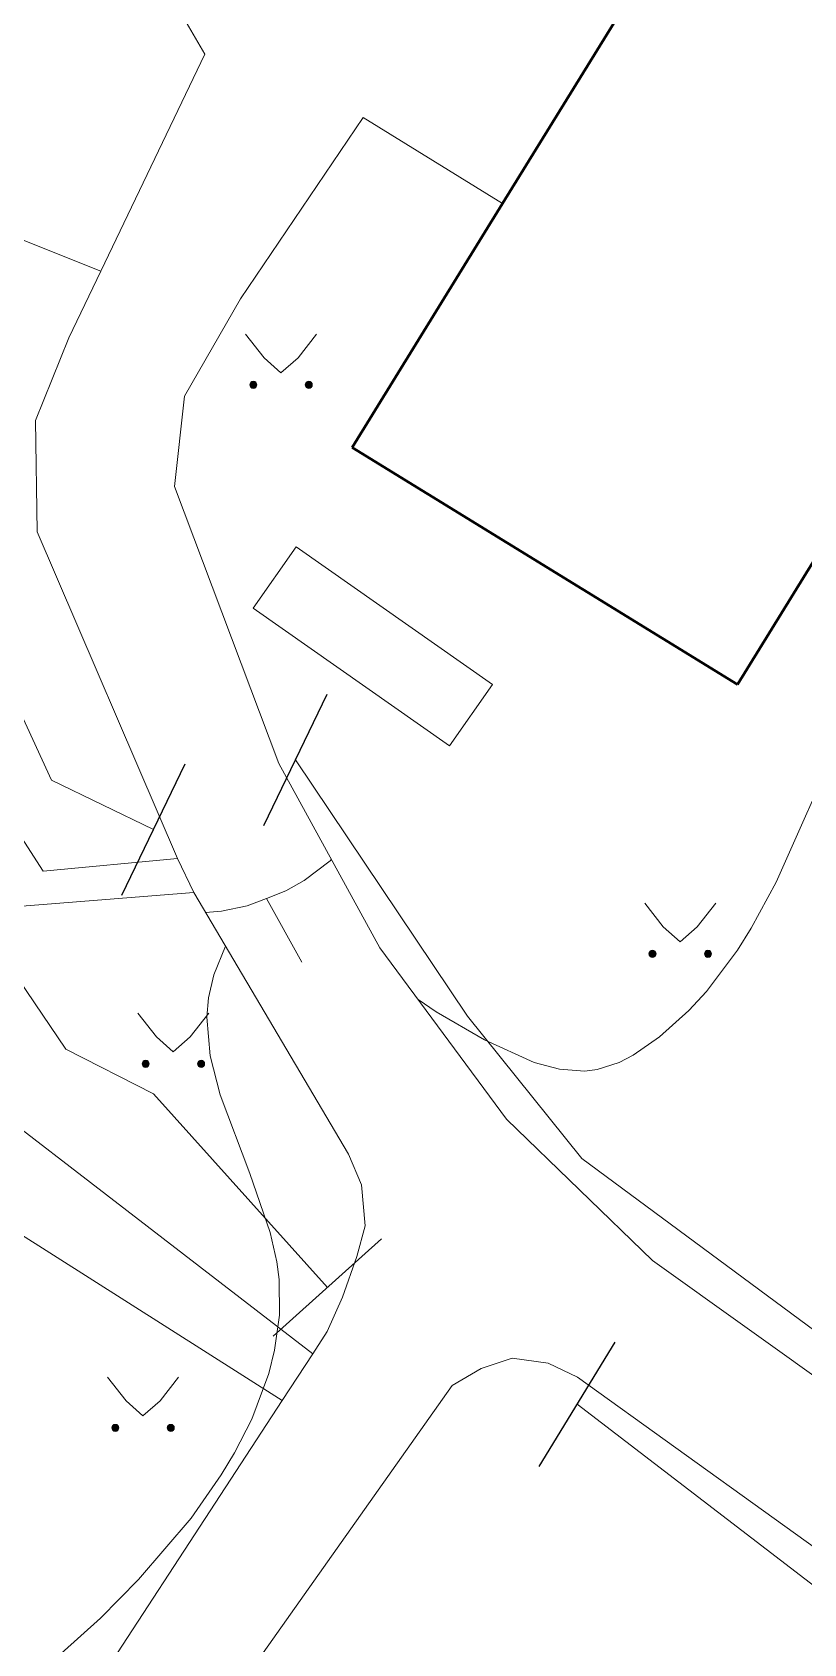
# Model space of a CAD drawing. Extents: x 1000 to 4000, y -5000 to -1000.
# Drawn here: x 1572.82 to 1594, y -4550.85 to -4506.58 of the extents above; entities that cross this region are included whole.
import ezdxf

# ---------------------------------------------------------------- set-up
doc = ezdxf.new("R2010")
doc.units = 0
doc.header["$MEASUREMENT"] = 0
for name, color, linetype in [('11', 7, 'CONTINUOUS'), ('СЛОЙ_11', 7, 'CONTINUOUS'), ('СЛОЙ_24', 7, 'CONTINUOUS'), ('СЛОЙ_41', 7, 'CONTINUOUS'), ('СЛОЙ_50', 7, 'CONTINUOUS'), ('СЛОЙ_6', 7, 'CONTINUOUS')]:
    doc.layers.add(name, color=color, linetype=linetype)

# ---------------------------------------------------------------- blocks, each defined once
blk = doc.blocks.new('VOROTA')
at = {"layer": '11', "color": 3, "linetype": 'Continuous'}
blk.add_line((0, -2.001), (0, 2), dxfattribs=at)

msp = doc.modelspace()

# ---------------------------------------------------------------- linework, layer by layer
at = {"layer": 'СЛОЙ_11', "color": 253, "linetype": 'Continuous', "lineweight": 0}
for points in [[(1576.149, -4528.484), (1573.351, -4527.132), (1569.293, -4518.297), (1568.291, -4510.58)], [(1584.765, -4533.609), (1580.049, -4526.57)], [(1571.156, -4530.7), (1573.748, -4534.517), (1576.147, -4535.75), (1580.926, -4541.068)], [(1600.733, -4547.021), (1587.908, -4537.519), (1584.765, -4533.609)], [(1609.258, -4562.168), (1608.531, -4560.204), (1587.778, -4544.274)]]:
    msp.add_lwpolyline(points, dxfattribs=at)
at = {"layer": 'СЛОЙ_24', "color": 253, "linetype": 'Continuous', "lineweight": 0}
for p, q in [((1575.948, -4504.4), (1577.558, -4507.182)), ((1568.291, -4510.58), (1574.704, -4513.144))]:
    msp.add_line(p, q, dxfattribs=at)
for points in [[(1532.778, -4490.548), (1554.78, -4503.781), (1565.059, -4517.099), (1573.124, -4529.631), (1576.808, -4529.28)], [(1574.704, -4513.144), (1577.558, -4507.182)], [(1585.843, -4536.44), (1582.366, -4531.734), (1579.595, -4526.669), (1576.726, -4519.062), (1577.004, -4516.582), (1578.541, -4513.909), (1581.905, -4508.929)], [(1581.905, -4508.929), (1585.734, -4511.289)], [(1576.808, -4529.28), (1572.956, -4520.307), (1572.91, -4517.251), (1573.825, -4514.981), (1574.704, -4513.144)], [(1577.259, -4530.217), (1576.808, -4529.28)], [(1577.259, -4530.217), (1571.156, -4530.7)], [(1581.508, -4537.404), (1577.259, -4530.217)], [(1580.52, -4542.884), (1566.195, -4531.848)], [(1600.242, -4547.759), (1589.845, -4540.328), (1585.843, -4536.44)], [(1581.863, -4538.242), (1581.508, -4537.404)], [(1581.962, -4539.373), (1581.863, -4538.242)], [(1572.329, -4539.491), (1579.681, -4544.172)], [(1581.338, -4541.333), (1581.735, -4540.211), (1581.962, -4539.373)], [(1581.338, -4541.333), (1580.918, -4542.273)], [(1580.918, -4542.273), (1580.52, -4542.884)], [(1587.786, -4543.53), (1586.988, -4543.148), (1585.995, -4543.006), (1585.143, -4543.29), (1584.352, -4543.761), (1577.771, -4553.075)], [(1580.52, -4542.884), (1579.681, -4544.172)], [(1592.577, -4605.437), (1588.195, -4602.755), (1601.14, -4581.975), (1612.348, -4563.002), (1612.481, -4561.937), (1612.082, -4560.998), (1587.786, -4543.53)], [(1579.681, -4544.172), (1573.035, -4554.375)]]:
    msp.add_lwpolyline(points, dxfattribs=at)
msp.add_lwpolyline([(1584.279, -4526.183), (1578.884, -4522.405), (1580.064, -4520.72), (1585.459, -4524.498)], close=True, dxfattribs=at)
at = {"layer": 'СЛОЙ_41', "color": 253, "linetype": 'Continuous', "lineweight": 0}
for p, q in [((1578.678, -4514.881), (1579.188, -4515.531)), ((1580.628, -4514.881), (1580.118, -4515.531)), ((1579.188, -4515.531), (1579.648, -4515.941)), ((1580.118, -4515.531), (1579.648, -4515.941)), ((1589.634, -4530.512), (1590.144, -4531.162)), ((1591.584, -4530.512), (1591.074, -4531.162)), ((1590.144, -4531.162), (1590.604, -4531.572)), ((1591.074, -4531.162), (1590.604, -4531.572)), ((1575.722, -4533.534), (1576.232, -4534.184)), ((1577.672, -4533.534), (1577.162, -4534.184)), ((1576.232, -4534.184), (1576.692, -4534.594)), ((1577.162, -4534.184), (1576.692, -4534.594)), ((1574.89, -4543.533), (1575.4, -4544.183)), ((1576.84, -4543.533), (1576.33, -4544.183)), ((1575.4, -4544.183), (1575.86, -4544.593)), ((1576.33, -4544.183), (1575.86, -4544.593))]:
    msp.add_line(p, q, dxfattribs=at)
for centre in [(1578.892, -4516.269), (1580.413, -4516.269), (1589.848, -4531.9), (1591.369, -4531.9), (1575.936, -4534.922), (1577.457, -4534.922), (1575.104, -4544.923), (1576.625, -4544.923)]:
    msp.add_circle(centre, 0.0976, dxfattribs=at)
for points in [[(1578.796, -4516.288), (1578.794, -4516.269), (1578.796, -4516.25)], [(1578.801, -4516.306), (1578.796, -4516.25), (1578.801, -4516.232)], [(1578.796, -4516.288), (1578.796, -4516.25), (1578.801, -4516.306)], [(1578.81, -4516.323), (1578.801, -4516.232), (1578.81, -4516.215)], [(1578.801, -4516.306), (1578.801, -4516.232), (1578.81, -4516.323)], [(1578.823, -4516.338), (1578.81, -4516.215), (1578.823, -4516.2)], [(1578.81, -4516.323), (1578.81, -4516.215), (1578.823, -4516.338)], [(1578.837, -4516.35), (1578.823, -4516.2), (1578.837, -4516.188)], [(1578.823, -4516.338), (1578.823, -4516.2), (1578.837, -4516.35)], [(1578.854, -4516.359), (1578.837, -4516.188), (1578.854, -4516.179)], [(1578.837, -4516.35), (1578.837, -4516.188), (1578.854, -4516.359)], [(1578.873, -4516.365), (1578.854, -4516.179), (1578.873, -4516.173)], [(1578.854, -4516.359), (1578.854, -4516.179), (1578.873, -4516.365)], [(1578.892, -4516.367), (1578.873, -4516.173), (1578.892, -4516.171)], [(1578.873, -4516.365), (1578.873, -4516.173), (1578.892, -4516.367)], [(1580.317, -4516.288), (1580.315, -4516.269), (1580.317, -4516.25)], [(1580.322, -4516.306), (1580.317, -4516.25), (1580.322, -4516.232)], [(1580.317, -4516.288), (1580.317, -4516.25), (1580.322, -4516.306)], [(1580.331, -4516.323), (1580.322, -4516.232), (1580.331, -4516.215)], [(1580.322, -4516.306), (1580.322, -4516.232), (1580.331, -4516.323)], [(1580.344, -4516.338), (1580.331, -4516.215), (1580.344, -4516.2)], [(1580.331, -4516.323), (1580.331, -4516.215), (1580.344, -4516.338)], [(1580.358, -4516.35), (1580.344, -4516.2), (1580.358, -4516.188)], [(1580.344, -4516.338), (1580.344, -4516.2), (1580.358, -4516.35)], [(1580.375, -4516.359), (1580.358, -4516.188), (1580.375, -4516.179)], [(1580.358, -4516.35), (1580.358, -4516.188), (1580.375, -4516.359)], [(1580.394, -4516.365), (1580.375, -4516.179), (1580.394, -4516.173)], [(1580.375, -4516.359), (1580.375, -4516.179), (1580.394, -4516.365)], [(1580.413, -4516.367), (1580.394, -4516.173), (1580.413, -4516.171)], [(1580.394, -4516.365), (1580.394, -4516.173), (1580.413, -4516.367)], [(1589.752, -4531.919), (1589.75, -4531.9), (1589.752, -4531.881)], [(1589.757, -4531.937), (1589.752, -4531.881), (1589.757, -4531.863)], [(1589.752, -4531.919), (1589.752, -4531.881), (1589.757, -4531.937)], [(1589.766, -4531.954), (1589.757, -4531.863), (1589.766, -4531.846)], [(1589.757, -4531.937), (1589.757, -4531.863), (1589.766, -4531.954)], [(1589.779, -4531.969), (1589.766, -4531.846), (1589.779, -4531.831)], [(1589.766, -4531.954), (1589.766, -4531.846), (1589.779, -4531.969)], [(1589.793, -4531.981), (1589.779, -4531.831), (1589.793, -4531.819)], [(1589.779, -4531.969), (1589.779, -4531.831), (1589.793, -4531.981)], [(1589.81, -4531.99), (1589.793, -4531.819), (1589.81, -4531.81)], [(1589.793, -4531.981), (1589.793, -4531.819), (1589.81, -4531.99)], [(1589.829, -4531.996), (1589.81, -4531.81), (1589.829, -4531.804)], [(1589.81, -4531.99), (1589.81, -4531.81), (1589.829, -4531.996)], [(1589.848, -4531.998), (1589.829, -4531.804), (1589.848, -4531.802)], [(1589.829, -4531.996), (1589.829, -4531.804), (1589.848, -4531.998)], [(1591.273, -4531.919), (1591.271, -4531.9), (1591.273, -4531.881)], [(1591.278, -4531.937), (1591.273, -4531.881), (1591.278, -4531.863)], [(1591.273, -4531.919), (1591.273, -4531.881), (1591.278, -4531.937)], [(1591.287, -4531.954), (1591.278, -4531.863), (1591.287, -4531.846)], [(1591.278, -4531.937), (1591.278, -4531.863), (1591.287, -4531.954)], [(1591.3, -4531.969), (1591.287, -4531.846), (1591.3, -4531.831)], [(1591.287, -4531.954), (1591.287, -4531.846), (1591.3, -4531.969)], [(1591.314, -4531.981), (1591.3, -4531.831), (1591.314, -4531.819)], [(1591.3, -4531.969), (1591.3, -4531.831), (1591.314, -4531.981)], [(1591.331, -4531.99), (1591.314, -4531.819), (1591.331, -4531.81)], [(1591.314, -4531.981), (1591.314, -4531.819), (1591.331, -4531.99)], [(1591.35, -4531.996), (1591.331, -4531.81), (1591.35, -4531.804)], [(1591.331, -4531.99), (1591.331, -4531.81), (1591.35, -4531.996)], [(1591.369, -4531.998), (1591.35, -4531.804), (1591.369, -4531.802)], [(1591.35, -4531.996), (1591.35, -4531.804), (1591.369, -4531.998)], [(1575.84, -4534.941), (1575.838, -4534.922), (1575.84, -4534.903)], [(1575.845, -4534.959), (1575.84, -4534.903), (1575.845, -4534.885)], [(1575.84, -4534.941), (1575.84, -4534.903), (1575.845, -4534.959)], [(1575.854, -4534.976), (1575.845, -4534.885), (1575.854, -4534.868)], [(1575.845, -4534.959), (1575.845, -4534.885), (1575.854, -4534.976)], [(1575.867, -4534.991), (1575.854, -4534.868), (1575.867, -4534.853)], [(1575.854, -4534.976), (1575.854, -4534.868), (1575.867, -4534.991)], [(1575.881, -4535.003), (1575.867, -4534.853), (1575.881, -4534.841)], [(1575.867, -4534.991), (1575.867, -4534.853), (1575.881, -4535.003)], [(1575.898, -4535.012), (1575.881, -4534.841), (1575.898, -4534.832)], [(1575.881, -4535.003), (1575.881, -4534.841), (1575.898, -4535.012)], [(1575.917, -4535.018), (1575.898, -4534.832), (1575.917, -4534.826)], [(1575.898, -4535.012), (1575.898, -4534.832), (1575.917, -4535.018)], [(1575.936, -4535.02), (1575.917, -4534.826), (1575.936, -4534.824)], [(1575.917, -4535.018), (1575.917, -4534.826), (1575.936, -4535.02)], [(1577.361, -4534.941), (1577.359, -4534.922), (1577.361, -4534.903)], [(1577.366, -4534.959), (1577.361, -4534.903), (1577.366, -4534.885)], [(1577.361, -4534.941), (1577.361, -4534.903), (1577.366, -4534.959)], [(1577.375, -4534.976), (1577.366, -4534.885), (1577.375, -4534.868)], [(1577.366, -4534.959), (1577.366, -4534.885), (1577.375, -4534.976)], [(1577.388, -4534.991), (1577.375, -4534.868), (1577.388, -4534.853)], [(1577.375, -4534.976), (1577.375, -4534.868), (1577.388, -4534.991)], [(1577.402, -4535.003), (1577.388, -4534.853), (1577.402, -4534.841)], [(1577.388, -4534.991), (1577.388, -4534.853), (1577.402, -4535.003)], [(1577.419, -4535.012), (1577.402, -4534.841), (1577.419, -4534.832)], [(1577.402, -4535.003), (1577.402, -4534.841), (1577.419, -4535.012)], [(1577.438, -4535.018), (1577.419, -4534.832), (1577.438, -4534.826)], [(1577.419, -4535.012), (1577.419, -4534.832), (1577.438, -4535.018)], [(1577.457, -4535.02), (1577.438, -4534.826), (1577.457, -4534.824)], [(1577.438, -4535.018), (1577.438, -4534.826), (1577.457, -4535.02)], [(1575.05, -4545.004), (1575.035, -4544.854), (1575.05, -4544.841)], [(1575.067, -4545.013), (1575.05, -4544.841), (1575.067, -4544.832)], [(1575.05, -4545.004), (1575.05, -4544.841), (1575.067, -4545.013)], [(1575.085, -4545.018), (1575.067, -4544.832), (1575.085, -4544.827)], [(1575.067, -4545.013), (1575.067, -4544.832), (1575.085, -4545.018)], [(1575.104, -4545.02), (1575.085, -4544.827), (1575.104, -4544.825)], [(1575.085, -4545.018), (1575.085, -4544.827), (1575.104, -4545.02)], [(1576.571, -4545.004), (1576.556, -4544.854), (1576.571, -4544.841)], [(1576.588, -4545.013), (1576.571, -4544.841), (1576.588, -4544.832)], [(1576.571, -4545.004), (1576.571, -4544.841), (1576.588, -4545.013)], [(1576.606, -4545.018), (1576.588, -4544.832), (1576.606, -4544.827)], [(1576.588, -4545.013), (1576.588, -4544.832), (1576.606, -4545.018)], [(1576.625, -4545.02), (1576.606, -4544.827), (1576.625, -4544.825)], [(1576.606, -4545.018), (1576.606, -4544.827), (1576.625, -4545.02)], [(1575.008, -4544.942), (1575.006, -4544.923), (1575.008, -4544.903)], [(1575.014, -4544.96), (1575.008, -4544.903), (1575.014, -4544.885)], [(1575.008, -4544.942), (1575.008, -4544.903), (1575.014, -4544.96)], [(1575.023, -4544.977), (1575.014, -4544.885), (1575.023, -4544.868)], [(1575.014, -4544.96), (1575.014, -4544.885), (1575.023, -4544.977)], [(1575.035, -4544.992), (1575.023, -4544.868), (1575.035, -4544.854)], [(1575.023, -4544.977), (1575.023, -4544.868), (1575.035, -4544.992)], [(1575.035, -4544.992), (1575.035, -4544.854), (1575.05, -4545.004)], [(1576.529, -4544.942), (1576.527, -4544.923), (1576.529, -4544.903)], [(1576.535, -4544.96), (1576.529, -4544.903), (1576.535, -4544.885)], [(1576.529, -4544.942), (1576.529, -4544.903), (1576.535, -4544.96)], [(1576.544, -4544.977), (1576.535, -4544.885), (1576.544, -4544.868)], [(1576.535, -4544.96), (1576.535, -4544.885), (1576.544, -4544.977)], [(1576.556, -4544.992), (1576.544, -4544.868), (1576.556, -4544.854)], [(1576.544, -4544.977), (1576.544, -4544.868), (1576.556, -4544.992)], [(1576.556, -4544.992), (1576.556, -4544.854), (1576.571, -4545.004)]]:
    msp.add_solid(points, dxfattribs=at)
at = {"layer": 'СЛОЙ_41', "color": 253, "linetype": 'Continuous', "lineweight": 0, "extrusion": (0, 0, -1)}
for points in [[(-1578.892, -4516.367), (-1578.892, -4516.171), (-1578.911, -4516.365)], [(-1578.911, -4516.365), (-1578.892, -4516.171), (-1578.911, -4516.173)], [(-1578.911, -4516.365), (-1578.911, -4516.173), (-1578.929, -4516.359)], [(-1578.929, -4516.359), (-1578.911, -4516.173), (-1578.929, -4516.179)], [(-1578.929, -4516.359), (-1578.929, -4516.179), (-1578.946, -4516.35)], [(-1578.946, -4516.35), (-1578.929, -4516.179), (-1578.946, -4516.188)], [(-1578.946, -4516.35), (-1578.946, -4516.188), (-1578.961, -4516.338)], [(-1578.961, -4516.338), (-1578.946, -4516.188), (-1578.961, -4516.2)], [(-1578.961, -4516.338), (-1578.961, -4516.2), (-1578.973, -4516.323)], [(-1578.973, -4516.323), (-1578.961, -4516.2), (-1578.973, -4516.215)], [(-1578.973, -4516.323), (-1578.973, -4516.215), (-1578.982, -4516.306)], [(-1578.982, -4516.306), (-1578.973, -4516.215), (-1578.982, -4516.232)], [(-1578.982, -4516.306), (-1578.982, -4516.232), (-1578.987, -4516.288)], [(-1578.987, -4516.288), (-1578.982, -4516.232), (-1578.987, -4516.25)], [(-1578.987, -4516.288), (-1578.987, -4516.25), (-1578.989, -4516.269)], [(-1580.413, -4516.367), (-1580.413, -4516.171), (-1580.432, -4516.365)], [(-1580.432, -4516.365), (-1580.413, -4516.171), (-1580.432, -4516.173)], [(-1580.432, -4516.365), (-1580.432, -4516.173), (-1580.45, -4516.359)], [(-1580.45, -4516.359), (-1580.432, -4516.173), (-1580.45, -4516.179)], [(-1580.45, -4516.359), (-1580.45, -4516.179), (-1580.467, -4516.35)], [(-1580.467, -4516.35), (-1580.45, -4516.179), (-1580.467, -4516.188)], [(-1580.467, -4516.35), (-1580.467, -4516.188), (-1580.482, -4516.338)], [(-1580.482, -4516.338), (-1580.467, -4516.188), (-1580.482, -4516.2)], [(-1580.482, -4516.338), (-1580.482, -4516.2), (-1580.494, -4516.323)], [(-1580.494, -4516.323), (-1580.482, -4516.2), (-1580.494, -4516.215)], [(-1580.494, -4516.323), (-1580.494, -4516.215), (-1580.503, -4516.306)], [(-1580.503, -4516.306), (-1580.494, -4516.215), (-1580.503, -4516.232)], [(-1580.503, -4516.306), (-1580.503, -4516.232), (-1580.508, -4516.288)], [(-1580.508, -4516.288), (-1580.503, -4516.232), (-1580.508, -4516.25)], [(-1580.508, -4516.288), (-1580.508, -4516.25), (-1580.51, -4516.269)], [(-1589.848, -4531.998), (-1589.848, -4531.802), (-1589.867, -4531.996)], [(-1589.867, -4531.996), (-1589.848, -4531.802), (-1589.867, -4531.804)], [(-1589.867, -4531.996), (-1589.867, -4531.804), (-1589.885, -4531.99)], [(-1589.885, -4531.99), (-1589.867, -4531.804), (-1589.885, -4531.81)], [(-1589.885, -4531.99), (-1589.885, -4531.81), (-1589.902, -4531.981)], [(-1589.902, -4531.981), (-1589.885, -4531.81), (-1589.902, -4531.819)], [(-1589.902, -4531.981), (-1589.902, -4531.819), (-1589.917, -4531.969)], [(-1589.917, -4531.969), (-1589.902, -4531.819), (-1589.917, -4531.831)], [(-1589.917, -4531.969), (-1589.917, -4531.831), (-1589.929, -4531.954)], [(-1589.929, -4531.954), (-1589.917, -4531.831), (-1589.929, -4531.846)], [(-1589.929, -4531.954), (-1589.929, -4531.846), (-1589.938, -4531.937)], [(-1589.938, -4531.937), (-1589.929, -4531.846), (-1589.938, -4531.863)], [(-1589.938, -4531.937), (-1589.938, -4531.863), (-1589.943, -4531.919)], [(-1589.943, -4531.919), (-1589.938, -4531.863), (-1589.943, -4531.881)], [(-1589.943, -4531.919), (-1589.943, -4531.881), (-1589.945, -4531.9)], [(-1591.369, -4531.998), (-1591.369, -4531.802), (-1591.388, -4531.996)], [(-1591.388, -4531.996), (-1591.369, -4531.802), (-1591.388, -4531.804)], [(-1591.388, -4531.996), (-1591.388, -4531.804), (-1591.406, -4531.99)], [(-1591.406, -4531.99), (-1591.388, -4531.804), (-1591.406, -4531.81)], [(-1591.406, -4531.99), (-1591.406, -4531.81), (-1591.423, -4531.981)], [(-1591.423, -4531.981), (-1591.406, -4531.81), (-1591.423, -4531.819)], [(-1591.423, -4531.981), (-1591.423, -4531.819), (-1591.438, -4531.969)], [(-1591.438, -4531.969), (-1591.423, -4531.819), (-1591.438, -4531.831)], [(-1591.438, -4531.969), (-1591.438, -4531.831), (-1591.45, -4531.954)], [(-1591.45, -4531.954), (-1591.438, -4531.831), (-1591.45, -4531.846)], [(-1591.45, -4531.954), (-1591.45, -4531.846), (-1591.459, -4531.937)], [(-1591.459, -4531.937), (-1591.45, -4531.846), (-1591.459, -4531.863)], [(-1591.459, -4531.937), (-1591.459, -4531.863), (-1591.464, -4531.919)], [(-1591.464, -4531.919), (-1591.459, -4531.863), (-1591.464, -4531.881)], [(-1591.464, -4531.919), (-1591.464, -4531.881), (-1591.466, -4531.9)], [(-1575.936, -4535.02), (-1575.936, -4534.824), (-1575.955, -4535.018)], [(-1575.955, -4535.018), (-1575.936, -4534.824), (-1575.955, -4534.826)], [(-1575.955, -4535.018), (-1575.955, -4534.826), (-1575.973, -4535.012)], [(-1575.973, -4535.012), (-1575.955, -4534.826), (-1575.973, -4534.832)], [(-1575.973, -4535.012), (-1575.973, -4534.832), (-1575.99, -4535.003)], [(-1575.99, -4535.003), (-1575.973, -4534.832), (-1575.99, -4534.841)], [(-1575.99, -4535.003), (-1575.99, -4534.841), (-1576.005, -4534.991)], [(-1576.005, -4534.991), (-1575.99, -4534.841), (-1576.005, -4534.853)], [(-1576.005, -4534.991), (-1576.005, -4534.853), (-1576.017, -4534.976)], [(-1576.017, -4534.976), (-1576.005, -4534.853), (-1576.017, -4534.868)], [(-1576.017, -4534.976), (-1576.017, -4534.868), (-1576.026, -4534.959)], [(-1576.026, -4534.959), (-1576.017, -4534.868), (-1576.026, -4534.885)], [(-1576.026, -4534.959), (-1576.026, -4534.885), (-1576.031, -4534.941)], [(-1576.031, -4534.941), (-1576.026, -4534.885), (-1576.031, -4534.903)], [(-1576.031, -4534.941), (-1576.031, -4534.903), (-1576.033, -4534.922)], [(-1577.457, -4535.02), (-1577.457, -4534.824), (-1577.476, -4535.018)], [(-1577.476, -4535.018), (-1577.457, -4534.824), (-1577.476, -4534.826)], [(-1577.476, -4535.018), (-1577.476, -4534.826), (-1577.494, -4535.012)], [(-1577.494, -4535.012), (-1577.476, -4534.826), (-1577.494, -4534.832)], [(-1577.494, -4535.012), (-1577.494, -4534.832), (-1577.511, -4535.003)], [(-1577.511, -4535.003), (-1577.494, -4534.832), (-1577.511, -4534.841)], [(-1577.511, -4535.003), (-1577.511, -4534.841), (-1577.526, -4534.991)], [(-1577.526, -4534.991), (-1577.511, -4534.841), (-1577.526, -4534.853)], [(-1577.526, -4534.991), (-1577.526, -4534.853), (-1577.538, -4534.976)], [(-1577.538, -4534.976), (-1577.526, -4534.853), (-1577.538, -4534.868)], [(-1577.538, -4534.976), (-1577.538, -4534.868), (-1577.547, -4534.959)], [(-1577.547, -4534.959), (-1577.538, -4534.868), (-1577.547, -4534.885)], [(-1577.547, -4534.959), (-1577.547, -4534.885), (-1577.552, -4534.941)], [(-1577.552, -4534.941), (-1577.547, -4534.885), (-1577.552, -4534.903)], [(-1577.552, -4534.941), (-1577.552, -4534.903), (-1577.554, -4534.922)], [(-1575.104, -4545.02), (-1575.104, -4544.825), (-1575.123, -4545.018)], [(-1575.123, -4545.018), (-1575.104, -4544.825), (-1575.123, -4544.827)], [(-1575.123, -4545.018), (-1575.123, -4544.827), (-1575.141, -4545.013)], [(-1575.141, -4545.013), (-1575.123, -4544.827), (-1575.141, -4544.832)], [(-1575.141, -4545.013), (-1575.141, -4544.832), (-1575.158, -4545.004)], [(-1575.158, -4545.004), (-1575.141, -4544.832), (-1575.158, -4544.841)], [(-1575.158, -4545.004), (-1575.158, -4544.841), (-1575.173, -4544.992)], [(-1575.173, -4544.992), (-1575.158, -4544.841), (-1575.173, -4544.854)], [(-1576.625, -4545.02), (-1576.625, -4544.825), (-1576.644, -4545.018)], [(-1576.644, -4545.018), (-1576.625, -4544.825), (-1576.644, -4544.827)], [(-1576.644, -4545.018), (-1576.644, -4544.827), (-1576.662, -4545.013)], [(-1576.662, -4545.013), (-1576.644, -4544.827), (-1576.662, -4544.832)], [(-1576.662, -4545.013), (-1576.662, -4544.832), (-1576.679, -4545.004)], [(-1576.679, -4545.004), (-1576.662, -4544.832), (-1576.679, -4544.841)], [(-1576.679, -4545.004), (-1576.679, -4544.841), (-1576.694, -4544.992)], [(-1576.694, -4544.992), (-1576.679, -4544.841), (-1576.694, -4544.854)], [(-1575.173, -4544.992), (-1575.173, -4544.854), (-1575.185, -4544.977)], [(-1575.185, -4544.977), (-1575.173, -4544.854), (-1575.185, -4544.868)], [(-1575.185, -4544.977), (-1575.185, -4544.868), (-1575.194, -4544.96)], [(-1575.194, -4544.96), (-1575.185, -4544.868), (-1575.194, -4544.885)], [(-1575.194, -4544.96), (-1575.194, -4544.885), (-1575.2, -4544.942)], [(-1575.2, -4544.942), (-1575.194, -4544.885), (-1575.2, -4544.903)], [(-1575.2, -4544.942), (-1575.2, -4544.903), (-1575.202, -4544.923)], [(-1576.694, -4544.992), (-1576.694, -4544.854), (-1576.706, -4544.977)], [(-1576.706, -4544.977), (-1576.694, -4544.854), (-1576.706, -4544.868)], [(-1576.706, -4544.977), (-1576.706, -4544.868), (-1576.715, -4544.96)], [(-1576.715, -4544.96), (-1576.706, -4544.868), (-1576.715, -4544.885)], [(-1576.715, -4544.96), (-1576.715, -4544.885), (-1576.721, -4544.942)], [(-1576.721, -4544.942), (-1576.715, -4544.885), (-1576.721, -4544.903)], [(-1576.721, -4544.942), (-1576.721, -4544.903), (-1576.723, -4544.923)]]:
    msp.add_solid(points, dxfattribs=at)
at = {"layer": 'СЛОЙ_50', "color": 253, "linetype": 'Continuous', "lineweight": 0}
for points in [[(1583.413, -4533.151), (1583.914, -4533.496), (1585.237, -4534.265), (1586.599, -4534.882), (1587.298, -4535.07), (1587.991, -4535.12), (1588.331, -4535.079), (1588.931, -4534.887), (1589.315, -4534.688), (1590.041, -4534.183), (1590.848, -4533.458), (1591.33, -4532.932), (1592.182, -4531.796), (1592.559, -4531.193), (1593.241, -4529.931), (1595.008, -4525.956)], [(1577.583, -4530.766), (1578.021, -4530.724), (1578.723, -4530.583), (1579.253, -4530.378), (1579.783, -4530.173), (1580.283, -4529.884), (1580.996, -4529.346), (1581.036, -4529.303)], [(1579.253, -4530.378), (1580.219, -4532.129)], [(1569.375, -4554.424), (1569.904, -4554.097), (1570.794, -4553.47), (1572.535, -4552.089), (1574.694, -4550.151), (1575.74, -4549.09), (1577.181, -4547.399), (1578.011, -4546.216), (1578.375, -4545.61), (1578.847, -4544.685), (1579.317, -4543.427), (1579.476, -4542.788), (1579.607, -4541.822), (1579.598, -4540.848), (1579.537, -4540.358), (1579.356, -4539.551), (1578.792, -4537.931), (1577.977, -4535.774), (1577.704, -4534.702), (1577.616, -4533.637), (1577.664, -4533.108), (1577.811, -4532.481), (1578.131, -4531.691)]]:
    msp.add_lwpolyline(points, dxfattribs=at)
at = {"layer": 'СЛОЙ_6', "color": 253, "linetype": 'Continuous', "lineweight": 50}
msp.add_line((1581.607, -4517.987), (1592.184, -4524.503), dxfattribs=at)
at = {"layer": 'СЛОЙ_6', "color": 253, "linetype": 'Continuous', "lineweight": 40}
for points in [[(1593.982, -4497.904), (1585.734, -4511.289)], [(1585.734, -4511.289), (1581.607, -4517.987)], [(1598.485, -4514.274), (1592.184, -4524.503)]]:
    msp.add_lwpolyline(points, dxfattribs=at)

# ---------------------------------------------------------------- block references
at = {"layer": 'СЛОЙ_11', "color": 253, "linetype": 'Continuous', "lineweight": 0}
for p, rotation in [((1580.049, -4526.57), 334.2100670212609), ((1576.149, -4528.484), 334.2100670212609), ((1587.778, -4544.274), 328.4832660173051)]:
    msp.add_blockref('VOROTA', p, dxfattribs=dict(at, rotation=rotation))
at = {"layer": 'СЛОЙ_11', "color": 253, "linetype": 'Continuous', "lineweight": 0, "xscale": 0.9999975605446905, "yscale": 0.9999975605446905, "zscale": 0.9999975605446905, "rotation": 311.9443368172182}
msp.add_blockref('VOROTA', (1580.926, -4541.068), dxfattribs=at)

doc.saveas('drawing.dxf')
